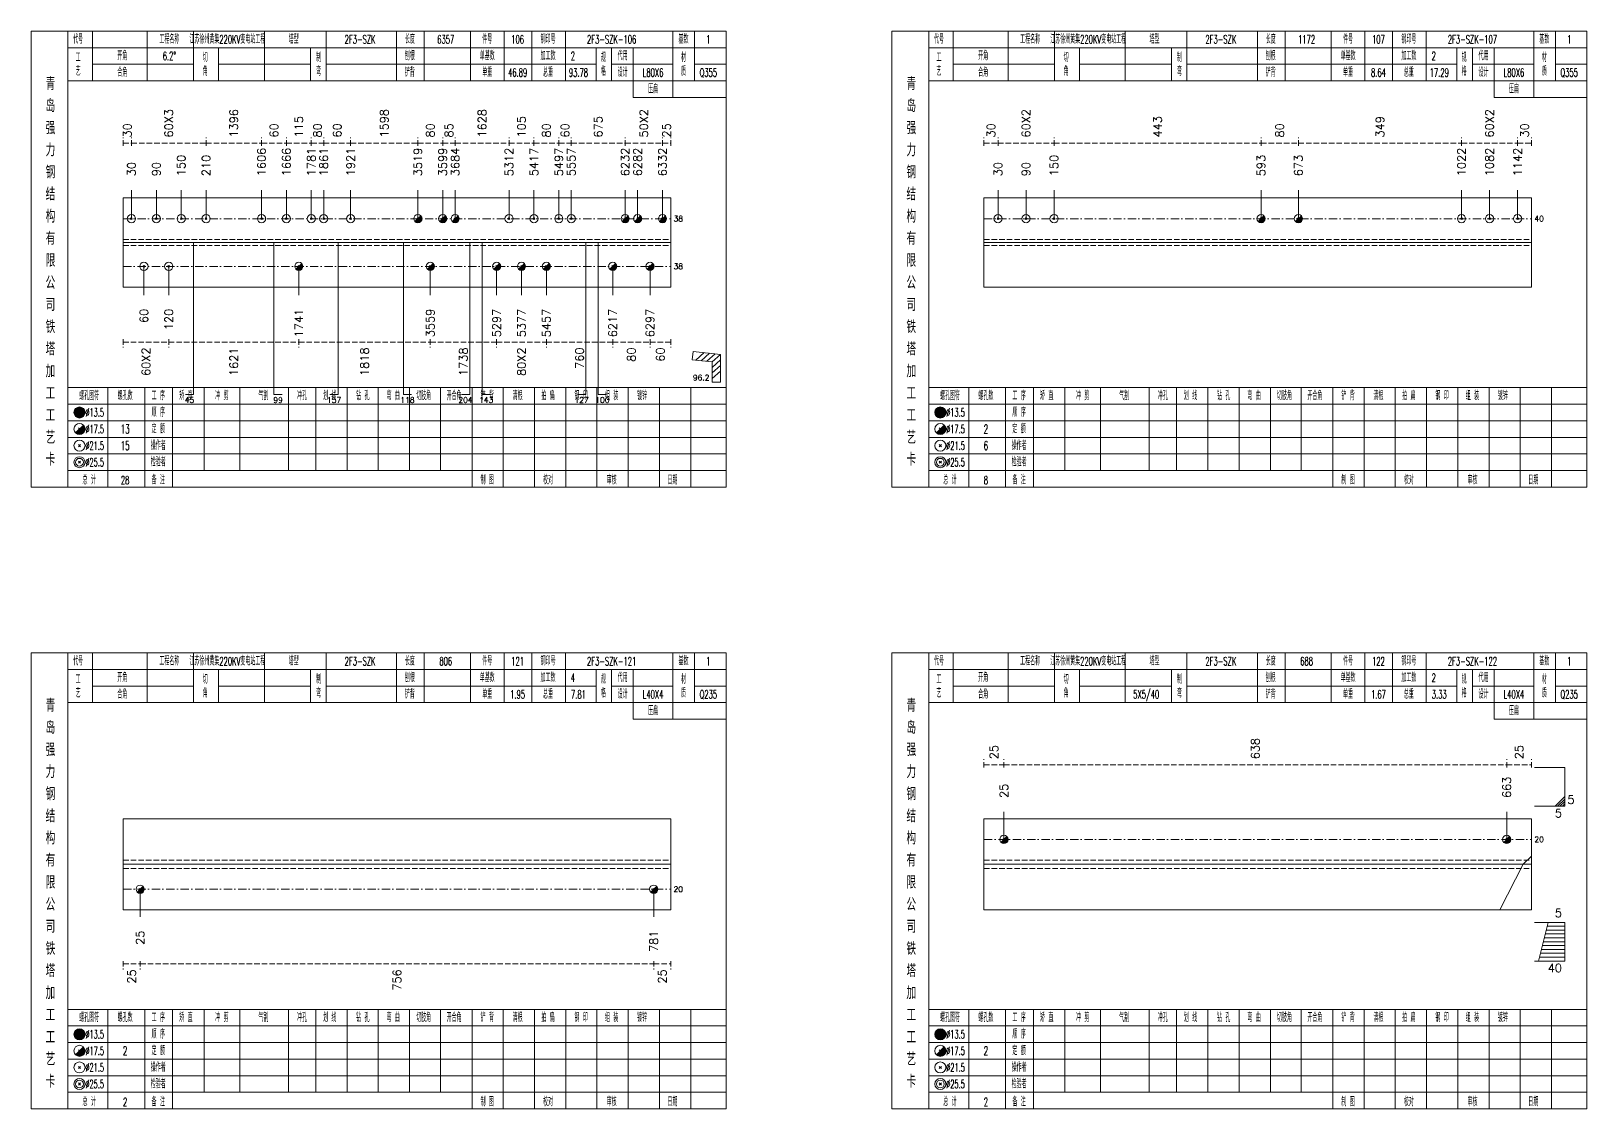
# Model space of a CAD drawing. Extents: x 0 to 4623, y -1159 to 4890.
# Drawn here: x 1557 to 2120, y 4500 to 4890 of the extents above; entities that cross this region are included whole.
import ezdxf
from ezdxf.enums import TextEntityAlignment as Align

# ---------------------------------------------------------------- set-up
doc = ezdxf.new("R2010")
doc.units = 0
doc.header["$MEASUREMENT"] = 0
doc.linetypes.add('一点画线', pattern=[5.2, 3, -1, 0.2, -1])
doc.linetypes.add('虚线', pattern=[2.75, 2, -0.75])
doc.layers.get('0').update_dxf_attribs({"linetype": 'CONTINUOUS', "lineweight": 25})
for name, color, linetype, lineweight in [('1', 7, 'CONTINUOUS', 25), ('2', 7, 'CONTINUOUS', 25), ('4', 7, 'CONTINUOUS', 25), ('5', 7, 'CONTINUOUS', 25)]:
    doc.layers.add(name, color=color, linetype=linetype, lineweight=lineweight)
doc.styles.get("Standard").update_dxf_attribs({"font": 'simplex.shx', "width": 0.7, "height": 3, "bigfont": 'gbhzfs.shx'})

# ---------------------------------------------------------------- blocks, each defined once
blk = doc.blocks.new('孔17.5')
at = {"layer": '5', "color": 7, "linetype": 'Continuous', "lineweight": 13}
for p, q in [((-0.707, -0.707), (0.707, 0.707)), ((-0.2, 0.2), (0.2, -0.2))]:
    blk.add_line(p, q, dxfattribs=at)
blk.add_circle((0, 0), 1, dxfattribs=at)
for radius in [0.9, 0.8, 0.7, 0.6, 0.5, 0.4, 0.3, 0.2, 0.1]:
    blk.add_arc((0, 0), radius, 225, 45, dxfattribs=at)
blk = doc.blocks.new('孔21.5')
at = {"layer": '5', "color": 7, "linetype": 'Continuous', "lineweight": 13}
for p, q in [((-0.2, -0.2), (0.2, 0.2)), ((-0.2, 0.2), (0.2, -0.2))]:
    blk.add_line(p, q, dxfattribs=at)
blk.add_circle((0, 0), 1, dxfattribs=at)

msp = doc.modelspace()

# ---------------------------------------------------------------- linework, layer by layer
at = {"color": 8, "linetype": '虚线', "lineweight": 9}
for p, q in [((1590.3, 4848.5), (1590.3, 4851.5)), ((1593.3, 4848.5), (1593.3, 4851.5)), ((1593.3, 4848.5), (1593.3, 4851.5)), ((1620.3, 4848.5), (1620.3, 4851.5)), ((1620.3, 4848.5), (1620.3, 4851.5)), ((1640.347, 4848.5), (1640.347, 4851.5)), ((1640.347, 4848.5), (1640.347, 4851.5)), ((1649.347, 4848.5), (1649.347, 4851.5)), ((1649.347, 4848.5), (1649.347, 4851.5)), ((1658.347, 4848.5), (1658.347, 4851.5)), ((1658.347, 4848.5), (1658.347, 4851.5)), ((1662.847, 4848.5), (1662.847, 4851.5)), ((1662.847, 4848.5), (1662.847, 4851.5)), ((1672.597, 4848.5), (1672.597, 4851.5)), ((1672.597, 4848.5), (1672.597, 4851.5)), ((1696.9, 4848.5), (1696.9, 4851.5)), ((1696.9, 4848.5), (1696.9, 4851.5)), ((1705.9, 4848.5), (1705.9, 4851.5)), ((1705.9, 4848.5), (1705.9, 4851.5)), ((1710.4, 4848.5), (1710.4, 4851.5)), ((1710.4, 4848.5), (1710.4, 4851.5)), ((1729.9, 4848.5), (1729.9, 4851.5)), ((1729.9, 4848.5), (1729.9, 4851.5)), ((1738.9, 4848.5), (1738.9, 4851.5)), ((1738.9, 4848.5), (1738.9, 4851.5)), ((1747.9, 4848.5), (1747.9, 4851.5)), ((1747.9, 4848.5), (1747.9, 4851.5)), ((1752.4, 4848.5), (1752.4, 4851.5)), ((1752.4, 4848.5), (1752.4, 4851.5)), ((1771.9, 4848.5), (1771.9, 4851.5)), ((1771.9, 4848.5), (1771.9, 4851.5)), ((1785.4, 4848.5), (1785.4, 4851.5)), ((1785.4, 4848.5), (1785.4, 4851.5)), ((1788.4, 4848.5), (1788.4, 4851.5)), ((1901.7, 4848.5), (1901.7, 4851.5)), ((1906.771, 4848.5), (1906.771, 4851.5)), ((1906.771, 4848.5), (1906.771, 4851.5)), ((1927.054, 4848.5), (1927.054, 4851.5)), ((1927.054, 4848.5), (1927.054, 4851.5)), ((2001.933, 4848.5), (2001.933, 4851.5)), ((2001.933, 4848.5), (2001.933, 4851.5)), ((2015.455, 4848.5), (2015.455, 4851.5)), ((2015.455, 4848.5), (2015.455, 4851.5)), ((2074.446, 4848.5), (2074.446, 4851.5)), ((2074.446, 4848.5), (2074.446, 4851.5)), ((2094.729, 4848.5), (2094.729, 4851.5)), ((2094.729, 4848.5), (2094.729, 4851.5)), ((2099.8, 4848.5), (2099.8, 4851.5)), ((1590.3, 4849.5), (1593.3, 4849.5)), ((1593.3, 4849.5), (1620.3, 4849.5)), ((1620.3, 4849.5), (1640.347, 4849.5)), ((1640.347, 4849.5), (1649.347, 4849.5)), ((1649.347, 4849.5), (1658.347, 4849.5)), ((1658.347, 4849.5), (1662.847, 4849.5)), ((1662.847, 4849.5), (1672.597, 4849.5)), ((1672.597, 4849.5), (1696.9, 4849.5)), ((1696.9, 4849.5), (1705.9, 4849.5)), ((1705.9, 4849.5), (1710.4, 4849.5)), ((1710.4, 4849.5), (1729.9, 4849.5)), ((1729.9, 4849.5), (1738.9, 4849.5)), ((1738.9, 4849.5), (1747.9, 4849.5)), ((1747.9, 4849.5), (1752.4, 4849.5)), ((1752.4, 4849.5), (1771.9, 4849.5)), ((1771.9, 4849.5), (1785.4, 4849.5)), ((1785.4, 4849.5), (1788.4, 4849.5)), ((1901.7, 4849.5), (1906.771, 4849.5)), ((1906.771, 4849.5), (1927.054, 4849.5)), ((1927.054, 4849.5), (2001.933, 4849.5)), ((2001.933, 4849.5), (2015.455, 4849.5)), ((2015.455, 4849.5), (2074.446, 4849.5)), ((2074.446, 4849.5), (2094.729, 4849.5)), ((2094.729, 4849.5), (2099.8, 4849.5)), ((1590.3, 4778.5), (1590.3, 4775.5)), ((1606.8, 4778.5), (1606.8, 4775.5)), ((1606.8, 4778.5), (1606.8, 4775.5)), ((1653.847, 4778.5), (1653.847, 4775.5)), ((1653.847, 4778.5), (1653.847, 4775.5)), ((1701.4, 4778.5), (1701.4, 4775.5)), ((1701.4, 4778.5), (1701.4, 4775.5)), ((1725.4, 4778.5), (1725.4, 4775.5)), ((1725.4, 4778.5), (1725.4, 4775.5)), ((1743.4, 4778.5), (1743.4, 4775.5)), ((1743.4, 4778.5), (1743.4, 4775.5)), ((1767.4, 4778.5), (1767.4, 4775.5)), ((1767.4, 4778.5), (1767.4, 4775.5)), ((1780.9, 4778.5), (1780.9, 4775.5)), ((1780.9, 4778.5), (1780.9, 4775.5)), ((1788.4, 4778.5), (1788.4, 4775.5)), ((1590.3, 4777.5), (1606.8, 4777.5)), ((1606.8, 4777.5), (1653.847, 4777.5)), ((1653.847, 4777.5), (1701.4, 4777.5)), ((1701.4, 4777.5), (1725.4, 4777.5)), ((1725.4, 4777.5), (1743.4, 4777.5)), ((1743.4, 4777.5), (1767.4, 4777.5)), ((1767.4, 4777.5), (1780.9, 4777.5)), ((1780.9, 4777.5), (1788.4, 4777.5)), ((1901.7, 4623.5), (1901.7, 4626.5)), ((1908.898, 4623.5), (1908.898, 4626.5)), ((1908.898, 4623.5), (1908.898, 4626.5)), ((2090.8, 4623.5), (2090.8, 4626.5)), ((2090.8, 4623.5), (2090.8, 4626.5)), ((2099.8, 4623.5), (2099.8, 4626.5)), ((1901.7, 4624.5), (1908.898, 4624.5)), ((1908.898, 4624.5), (2090.8, 4624.5)), ((2090.8, 4624.5), (2099.8, 4624.5)), ((1590.3, 4553.5), (1590.3, 4550.5)), ((1596.445, 4553.5), (1596.445, 4550.5)), ((1596.445, 4553.5), (1596.445, 4550.5)), ((1782.255, 4553.5), (1782.255, 4550.5)), ((1782.255, 4553.5), (1782.255, 4550.5)), ((1788.4, 4553.5), (1788.4, 4550.5)), ((1590.3, 4552.5), (1596.445, 4552.5)), ((1596.445, 4552.5), (1782.255, 4552.5)), ((1782.255, 4552.5), (1788.4, 4552.5))]:
    msp.add_line(p, q, dxfattribs=at)
at = {"color": 7, "linetype": 'Continuous', "lineweight": 18}
for p, q in [((1590.3, 4829.625), (1590.3, 4797.375)), ((1590.3, 4829.625), (1788.4, 4829.625)), ((1788.4, 4829.625), (1788.4, 4797.375)), ((1901.7, 4829.625), (1901.7, 4797.375)), ((1901.7, 4829.625), (2099.8, 4829.625)), ((2099.8, 4829.625), (2099.8, 4797.375)), ((1590.3, 4813.5), (1788.4, 4813.5)), ((1901.7, 4813.5), (2099.8, 4813.5)), ((1590.3, 4605), (1590.3, 4572)), ((1590.3, 4605), (1788.4, 4605)), ((1788.4, 4605), (1788.4, 4572)), ((1901.7, 4605), (1901.7, 4572)), ((1901.7, 4605), (2099.8, 4605)), ((2099.8, 4605), (2099.8, 4572)), ((1590.3, 4588.5), (1788.4, 4588.5)), ((1901.7, 4588.5), (2099.8, 4588.5))]:
    msp.add_line(p, q, dxfattribs=at)
at = {"color": 7, "linetype": 'Continuous', "lineweight": 13}
for p, q in [((1593.3, 4822.125), (1593.3, 4832.5)), ((1602.3, 4822.125), (1602.3, 4832.5)), ((1611.3, 4822.125), (1611.3, 4832.5)), ((1620.3, 4822.125), (1620.3, 4832.5)), ((1640.347, 4822.125), (1640.347, 4832.5)), ((1649.347, 4822.125), (1649.347, 4832.5)), ((1658.347, 4822.125), (1658.347, 4832.5)), ((1662.847, 4822.125), (1662.847, 4832.5)), ((1672.597, 4822.125), (1672.597, 4832.5)), ((1696.9, 4822.125), (1696.9, 4832.5)), ((1705.9, 4822.125), (1705.9, 4832.5)), ((1710.4, 4822.125), (1710.4, 4832.5)), ((1729.9, 4822.125), (1729.9, 4832.5)), ((1738.9, 4822.125), (1738.9, 4832.5)), ((1747.9, 4822.125), (1747.9, 4832.5)), ((1752.4, 4822.125), (1752.4, 4832.5)), ((1771.9, 4822.125), (1771.9, 4832.5)), ((1776.4, 4822.125), (1776.4, 4832.5)), ((1785.4, 4822.125), (1785.4, 4832.5)), ((1906.771, 4822.125), (1906.771, 4832.5)), ((1916.912, 4822.125), (1916.912, 4832.5)), ((1927.054, 4822.125), (1927.054, 4832.5)), ((2001.933, 4822.125), (2001.933, 4832.5)), ((2015.455, 4822.125), (2015.455, 4832.5)), ((2074.446, 4822.125), (2074.446, 4832.5)), ((2084.588, 4822.125), (2084.588, 4832.5)), ((2094.729, 4822.125), (2094.729, 4832.5)), ((1597.8, 4804.875), (1597.8, 4794.5)), ((1606.8, 4804.875), (1606.8, 4794.5)), ((1653.847, 4804.875), (1653.847, 4794.5)), ((1701.4, 4804.875), (1701.4, 4794.5)), ((1725.4, 4804.875), (1725.4, 4794.5)), ((1734.4, 4804.875), (1734.4, 4794.5)), ((1743.4, 4804.875), (1743.4, 4794.5)), ((1767.4, 4804.875), (1767.4, 4794.5)), ((1780.9, 4804.875), (1780.9, 4794.5)), ((2111.8, 4623.5), (2100.8, 4623.5)), ((2111.8, 4609.5), (2111.8, 4623.5)), ((2111.8, 4609.5), (2100.8, 4609.5)), ((2108.3, 4609.5), (2111.8, 4613)), ((2109.175, 4609.5), (2111.8, 4612.125)), ((2110.05, 4609.5), (2111.8, 4611.25)), ((2110.925, 4609.5), (2111.8, 4610.375)), ((1908.898, 4597.5), (1908.898, 4607.5)), ((2090.8, 4597.5), (2090.8, 4607.5)), ((2096.8, 4588.5), (2088.283, 4572)), ((2099.8, 4591.5), (2096.8, 4588.5)), ((1596.445, 4579.5), (1596.445, 4569.5)), ((1782.255, 4579.5), (1782.255, 4569.5)), ((2111.8, 4567.5), (2100.8, 4567.5)), ((2105.8, 4567.5), (2102.3, 4553.5)), ((2111.8, 4564.7), (2105.1, 4564.7)), ((2111.8, 4566.1), (2105.45, 4566.1)), ((2111.8, 4567.5), (2111.8, 4553.5)), ((2111.8, 4559.1), (2103.7, 4559.1)), ((2111.8, 4560.5), (2104.05, 4560.5)), ((2111.8, 4561.9), (2104.4, 4561.9)), ((2111.8, 4563.3), (2104.75, 4563.3)), ((2111.8, 4553.5), (2100.8, 4553.5)), ((2111.8, 4554.9), (2102.65, 4554.9)), ((2111.8, 4556.3), (2103, 4556.3)), ((2111.8, 4557.7), (2103.35, 4557.7))]:
    msp.add_line(p, q, dxfattribs=at)
at = {"color": 3, "linetype": '一点画线', "lineweight": 13}
for p, q in [((1590.3, 4822.125), (1788.4, 4822.125)), ((1901.7, 4822.125), (2099.8, 4822.125)), ((1590.3, 4804.875), (1788.4, 4804.875)), ((1901.7, 4597.5), (2099.8, 4597.5)), ((1590.3, 4579.5), (1788.4, 4579.5))]:
    msp.add_line(p, q, dxfattribs=at)
at = {"color": 1, "linetype": '虚线', "lineweight": 18}
for p, q in [((1590.3, 4814.625), (1788.4, 4814.625)), ((1590.3, 4812.375), (1788.4, 4812.375)), ((1901.7, 4814.625), (2099.8, 4814.625)), ((1901.7, 4812.375), (2099.8, 4812.375)), ((1590.3, 4590), (1788.4, 4590)), ((1590.3, 4587), (1788.4, 4587)), ((1901.7, 4590), (2099.8, 4590)), ((1901.7, 4587), (2099.8, 4587))]:
    msp.add_line(p, q, dxfattribs=at)
at = {"layer": '1', "color": 7, "linetype": 'Continuous', "lineweight": 18}
for p, q in [((1590.3, 4797.375), (1788.4, 4797.375)), ((1901.7, 4797.375), (2099.8, 4797.375)), ((1590.3, 4572), (1788.4, 4572)), ((1901.7, 4572), (2099.8, 4572))]:
    msp.add_line(p, q, dxfattribs=at)
at = {"layer": '2', "color": 7, "linetype": 'Continuous', "lineweight": 13}
for p, q in [((1615.8, 4813.5), (1615.8, 4758.5)), ((1644.847, 4813.5), (1644.847, 4758.5)), ((1668.097, 4813.5), (1668.097, 4758.5)), ((1691.65, 4813.5), (1691.65, 4758.5)), ((1715.65, 4813.5), (1715.65, 4758.5)), ((1720.15, 4813.5), (1720.15, 4758.5)), ((1757.65, 4813.5), (1757.65, 4758.5)), ((1762.15, 4813.5), (1762.15, 4758.5)), ((1796.458, 4774.08), (1796.134, 4771.098)), ((1806.4, 4773), (1796.458, 4774.08)), ((1797.435, 4770.956), (1800.435, 4773.648)), ((1799.423, 4770.74), (1802.423, 4773.432)), ((1801.412, 4770.524), (1804.412, 4773.216)), ((1803.4, 4770.308), (1806.4, 4773)), ((1806.4, 4763), (1806.4, 4773)), ((1796.134, 4771.098), (1803.4, 4770.308)), ((1803.4, 4768.308), (1806.4, 4771)), ((1803.4, 4770.308), (1803.4, 4763)), ((1803.4, 4766.308), (1806.4, 4769)), ((1803.4, 4764.308), (1806.4, 4767)), ((1803.4, 4763), (1806.4, 4763)), ((1615.8, 4758.5), (1612.8, 4758.5)), ((1644.847, 4758.5), (1647.847, 4758.5)), ((1668.097, 4758.5), (1665.097, 4758.5)), ((1691.65, 4758.5), (1694.65, 4758.5)), ((1715.65, 4758.5), (1712.65, 4758.5)), ((1720.15, 4758.5), (1723.15, 4758.5)), ((1757.65, 4758.5), (1754.65, 4758.5)), ((1762.15, 4758.5), (1765.15, 4758.5))]:
    msp.add_line(p, q, dxfattribs=at)
at = {"layer": '4', "color": 1, "linetype": 'Continuous', "lineweight": 18}
for p, q in [((1570.3, 4725), (1570.3, 4890)), ((1579.2, 4872), (1579.2, 4890)), ((1599, 4872), (1599, 4890)), ((1615.8, 4872), (1615.8, 4890)), ((1641.4, 4872), (1641.4, 4890)), ((1663.7, 4872), (1663.7, 4890)), ((1689.2, 4872), (1689.2, 4890)), ((1699.2, 4872), (1699.2, 4890)), ((1715.9, 4872), (1715.9, 4890)), ((1728.1, 4872), (1728.1, 4890)), ((1738.1, 4872), (1738.1, 4890)), ((1750.3, 4872), (1750.3, 4890)), ((1789.2, 4866), (1789.2, 4890)), ((1797, 4872), (1797, 4890)), ((1881.7, 4725), (1881.7, 4890)), ((1890.6, 4872), (1890.6, 4890)), ((1910.4, 4872), (1910.4, 4890)), ((1927.2, 4872), (1927.2, 4890)), ((1952.8, 4872), (1952.8, 4890)), ((1975.1, 4872), (1975.1, 4890)), ((2000.6, 4872), (2000.6, 4890)), ((2010.6, 4872), (2010.6, 4890)), ((2027.3, 4872), (2027.3, 4890)), ((2039.5, 4872), (2039.5, 4890)), ((2049.5, 4872), (2049.5, 4890)), ((2061.7, 4872), (2061.7, 4890)), ((2100.6, 4866), (2100.6, 4890)), ((2108.4, 4872), (2108.4, 4890)), ((1570.3, 4884), (1808.4, 4884)), ((1624.8, 4872), (1624.8, 4884)), ((1658.1, 4872), (1658.1, 4884)), ((1761.4, 4872), (1761.4, 4884)), ((1767, 4872), (1767, 4884)), ((1774.8, 4866), (1774.8, 4884)), ((1881.7, 4884), (2119.8, 4884)), ((1936.2, 4872), (1936.2, 4884)), ((1969.5, 4872), (1969.5, 4884)), ((2072.8, 4872), (2072.8, 4884)), ((2078.4, 4872), (2078.4, 4884)), ((2086.2, 4866), (2086.2, 4884)), ((1579.2, 4878), (1615.8, 4878)), ((1624.8, 4878), (1658.1, 4878)), ((1663.7, 4878), (1761.4, 4878)), ((1767, 4878), (1789.2, 4878)), ((1797, 4878), (1808.4, 4878)), ((1890.6, 4878), (1927.2, 4878)), ((1936.2, 4878), (1969.5, 4878)), ((1975.1, 4878), (2072.8, 4878)), ((2078.4, 4878), (2100.6, 4878)), ((2108.4, 4878), (2119.8, 4878)), ((1570.3, 4872), (1808.4, 4872)), ((1881.7, 4872), (2119.8, 4872)), ((1774.8, 4866), (1808.4, 4866)), ((2086.2, 4866), (2119.8, 4866)), ((1570.3, 4761), (1808.4, 4761)), ((1584.8, 4725), (1584.8, 4761)), ((1598.1, 4725), (1598.1, 4761)), ((1608.2, 4725), (1608.2, 4761)), ((1619.6, 4731), (1619.6, 4761)), ((1632.5, 4731), (1632.5, 4761)), ((1650.1, 4731), (1650.1, 4761)), ((1660, 4731), (1660, 4761)), ((1671.3, 4731), (1671.3, 4761)), ((1682.6, 4731), (1682.6, 4761)), ((1693.9, 4731), (1693.9, 4761)), ((1705.1, 4731), (1705.1, 4761)), ((1716.5, 4731), (1716.5, 4761)), ((1727.8, 4731), (1727.8, 4761)), ((1739.1, 4731), (1739.1, 4761)), ((1750.4, 4731), (1750.4, 4761)), ((1761.7, 4731), (1761.7, 4761)), ((1773, 4731), (1773, 4761)), ((1784.3, 4731), (1784.3, 4761)), ((1795.6, 4731), (1795.6, 4761)), ((1881.7, 4761), (2119.8, 4761)), ((1896.2, 4725), (1896.2, 4761)), ((1909.5, 4725), (1909.5, 4761)), ((1919.6, 4725), (1919.6, 4761)), ((1931, 4731), (1931, 4761)), ((1943.9, 4731), (1943.9, 4761)), ((1961.5, 4731), (1961.5, 4761)), ((1971.4, 4731), (1971.4, 4761)), ((1982.7, 4731), (1982.7, 4761)), ((1994, 4731), (1994, 4761)), ((2005.3, 4731), (2005.3, 4761)), ((2016.5, 4731), (2016.5, 4761)), ((2027.9, 4731), (2027.9, 4761)), ((2039.2, 4731), (2039.2, 4761)), ((2050.5, 4731), (2050.5, 4761)), ((2061.8, 4731), (2061.8, 4761)), ((2073.1, 4731), (2073.1, 4761)), ((2084.4, 4731), (2084.4, 4761)), ((2095.7, 4731), (2095.7, 4761)), ((2107, 4731), (2107, 4761)), ((1570.3, 4755), (1808.4, 4755)), ((1881.7, 4755), (2119.8, 4755)), ((1570.3, 4749), (1808.4, 4749)), ((1881.7, 4749), (2119.8, 4749)), ((1570.3, 4743), (1808.4, 4743)), ((1881.7, 4743), (2119.8, 4743)), ((1570.3, 4737), (1808.4, 4737)), ((1881.7, 4737), (2119.8, 4737)), ((1570.3, 4731), (1808.4, 4731)), ((1716.5, 4725), (1716.5, 4731)), ((1727.8, 4725), (1727.8, 4731)), ((1739.1, 4725), (1739.1, 4731)), ((1750.4, 4725), (1750.4, 4731)), ((1761.7, 4725), (1761.7, 4731)), ((1773, 4725), (1773, 4731)), ((1784.3, 4725), (1784.3, 4731)), ((1795.6, 4725), (1795.6, 4731)), ((1881.7, 4731), (2119.8, 4731)), ((2027.9, 4725), (2027.9, 4731)), ((2039.2, 4725), (2039.2, 4731)), ((2050.5, 4725), (2050.5, 4731)), ((2061.8, 4725), (2061.8, 4731)), ((2073.1, 4725), (2073.1, 4731)), ((2084.4, 4725), (2084.4, 4731)), ((2095.7, 4725), (2095.7, 4731)), ((2107, 4725), (2107, 4731)), ((1570.3, 4500), (1570.3, 4665)), ((1579.2, 4647), (1579.2, 4665)), ((1599, 4647), (1599, 4665)), ((1615.8, 4647), (1615.8, 4665)), ((1641.4, 4647), (1641.4, 4665)), ((1663.7, 4647), (1663.7, 4665)), ((1689.2, 4647), (1689.2, 4665)), ((1699.2, 4647), (1699.2, 4665)), ((1715.9, 4647), (1715.9, 4665)), ((1728.1, 4647), (1728.1, 4665)), ((1738.1, 4647), (1738.1, 4665)), ((1750.3, 4647), (1750.3, 4665)), ((1789.2, 4641), (1789.2, 4665)), ((1797, 4647), (1797, 4665)), ((1881.7, 4500), (1881.7, 4665)), ((1890.6, 4647), (1890.6, 4665)), ((1910.4, 4647), (1910.4, 4665)), ((1927.2, 4647), (1927.2, 4665)), ((1952.8, 4647), (1952.8, 4665)), ((1975.1, 4647), (1975.1, 4665)), ((2000.6, 4647), (2000.6, 4665)), ((2010.6, 4647), (2010.6, 4665)), ((2027.3, 4647), (2027.3, 4665)), ((2039.5, 4647), (2039.5, 4665)), ((2049.5, 4647), (2049.5, 4665)), ((2061.7, 4647), (2061.7, 4665)), ((2100.6, 4641), (2100.6, 4665)), ((2108.4, 4647), (2108.4, 4665)), ((1570.3, 4659), (1808.4, 4659)), ((1624.8, 4647), (1624.8, 4659)), ((1658.1, 4647), (1658.1, 4659)), ((1761.4, 4647), (1761.4, 4659)), ((1767, 4647), (1767, 4659)), ((1774.8, 4641), (1774.8, 4659)), ((1881.7, 4659), (2119.8, 4659)), ((1936.2, 4647), (1936.2, 4659)), ((1969.5, 4647), (1969.5, 4659)), ((2072.8, 4647), (2072.8, 4659)), ((2078.4, 4647), (2078.4, 4659)), ((2086.2, 4641), (2086.2, 4659)), ((1579.2, 4653), (1615.8, 4653)), ((1624.8, 4653), (1658.1, 4653)), ((1663.7, 4653), (1761.4, 4653)), ((1767, 4653), (1789.2, 4653)), ((1797, 4653), (1808.4, 4653)), ((1890.6, 4653), (1927.2, 4653)), ((1936.2, 4653), (1969.5, 4653)), ((1975.1, 4653), (2072.8, 4653)), ((2078.4, 4653), (2100.6, 4653)), ((2108.4, 4653), (2119.8, 4653)), ((1570.3, 4647), (1808.4, 4647)), ((1881.7, 4647), (2119.8, 4647)), ((1774.8, 4641), (1808.4, 4641)), ((2086.2, 4641), (2119.8, 4641)), ((1570.3, 4536), (1808.4, 4536)), ((1584.8, 4500), (1584.8, 4536)), ((1598.1, 4500), (1598.1, 4536)), ((1608.2, 4500), (1608.2, 4536)), ((1619.6, 4506), (1619.6, 4536)), ((1632.5, 4506), (1632.5, 4536)), ((1650.1, 4506), (1650.1, 4536)), ((1660, 4506), (1660, 4536)), ((1671.3, 4506), (1671.3, 4536)), ((1682.6, 4506), (1682.6, 4536)), ((1693.9, 4506), (1693.9, 4536)), ((1705.1, 4506), (1705.1, 4536)), ((1716.5, 4506), (1716.5, 4536)), ((1727.8, 4506), (1727.8, 4536)), ((1739.1, 4506), (1739.1, 4536)), ((1750.4, 4506), (1750.4, 4536)), ((1761.7, 4506), (1761.7, 4536)), ((1773, 4506), (1773, 4536)), ((1784.3, 4506), (1784.3, 4536)), ((1795.6, 4506), (1795.6, 4536)), ((1881.7, 4536), (2119.8, 4536)), ((1896.2, 4500), (1896.2, 4536)), ((1909.5, 4500), (1909.5, 4536)), ((1919.6, 4500), (1919.6, 4536)), ((1931, 4506), (1931, 4536)), ((1943.9, 4506), (1943.9, 4536)), ((1961.5, 4506), (1961.5, 4536)), ((1971.4, 4506), (1971.4, 4536)), ((1982.7, 4506), (1982.7, 4536)), ((1994, 4506), (1994, 4536)), ((2005.3, 4506), (2005.3, 4536)), ((2016.5, 4506), (2016.5, 4536)), ((2027.9, 4506), (2027.9, 4536)), ((2039.2, 4506), (2039.2, 4536)), ((2050.5, 4506), (2050.5, 4536)), ((2061.8, 4506), (2061.8, 4536)), ((2073.1, 4506), (2073.1, 4536)), ((2084.4, 4506), (2084.4, 4536)), ((2095.7, 4506), (2095.7, 4536)), ((2107, 4506), (2107, 4536)), ((1570.3, 4530), (1808.4, 4530)), ((1881.7, 4530), (2119.8, 4530)), ((1570.3, 4524), (1808.4, 4524)), ((1881.7, 4524), (2119.8, 4524)), ((1570.3, 4518), (1808.4, 4518)), ((1881.7, 4518), (2119.8, 4518)), ((1570.3, 4512), (1808.4, 4512)), ((1881.7, 4512), (2119.8, 4512)), ((1570.3, 4506), (1808.4, 4506)), ((1716.5, 4500), (1716.5, 4506)), ((1727.8, 4500), (1727.8, 4506)), ((1739.1, 4500), (1739.1, 4506)), ((1750.4, 4500), (1750.4, 4506)), ((1761.7, 4500), (1761.7, 4506)), ((1773, 4500), (1773, 4506)), ((1784.3, 4500), (1784.3, 4506)), ((1795.6, 4500), (1795.6, 4506)), ((1881.7, 4506), (2119.8, 4506)), ((2027.9, 4500), (2027.9, 4506)), ((2039.2, 4500), (2039.2, 4506)), ((2050.5, 4500), (2050.5, 4506)), ((2061.8, 4500), (2061.8, 4506)), ((2073.1, 4500), (2073.1, 4506)), ((2084.4, 4500), (2084.4, 4506)), ((2095.7, 4500), (2095.7, 4506)), ((2107, 4500), (2107, 4506))]:
    msp.add_line(p, q, dxfattribs=at)
at = {"layer": '4', "color": 7, "linetype": 'Continuous', "lineweight": 13}
for p, q in [((1574.3, 4751.8), (1574.7, 4752.2)), ((1574.7, 4751.8), (1574.3, 4752.2)), ((1885.7, 4751.8), (1886.1, 4752.2)), ((1886.1, 4751.8), (1885.7, 4752.2)), ((1573.086, 4744.586), (1575.914, 4747.414)), ((1574.1, 4746.4), (1574.9, 4745.6)), ((1884.486, 4744.586), (1887.314, 4747.414)), ((1885.5, 4746.4), (1886.3, 4745.6)), ((1574.1, 4739.6), (1574.9, 4740.4)), ((1574.1, 4740.4), (1574.9, 4739.6)), ((1885.5, 4739.6), (1886.3, 4740.4)), ((1885.5, 4740.4), (1886.3, 4739.6)), ((1574.1, 4733.6), (1574.9, 4734.4)), ((1574.1, 4734.4), (1574.9, 4733.6)), ((1885.5, 4733.6), (1886.3, 4734.4)), ((1885.5, 4734.4), (1886.3, 4733.6)), ((1574.3, 4526.8), (1574.7, 4527.2)), ((1574.7, 4526.8), (1574.3, 4527.2)), ((1885.7, 4526.8), (1886.1, 4527.2)), ((1886.1, 4526.8), (1885.7, 4527.2)), ((1573.086, 4519.586), (1575.914, 4522.414)), ((1574.1, 4521.4), (1574.9, 4520.6)), ((1884.486, 4519.586), (1887.314, 4522.414)), ((1885.5, 4521.4), (1886.3, 4520.6)), ((1574.1, 4514.6), (1574.9, 4515.4)), ((1574.1, 4515.4), (1574.9, 4514.6)), ((1885.5, 4514.6), (1886.3, 4515.4)), ((1885.5, 4515.4), (1886.3, 4514.6)), ((1574.1, 4508.6), (1574.9, 4509.4)), ((1574.1, 4509.4), (1574.9, 4508.6)), ((1885.5, 4508.6), (1886.3, 4509.4)), ((1885.5, 4509.4), (1886.3, 4508.6))]:
    msp.add_line(p, q, dxfattribs=at)
at = {"layer": '4', "color": 1, "linetype": 'Continuous', "lineweight": 18}
for points in [[(1557, 4890), (1557, 4725), (1808.4, 4725), (1808.4, 4890)], [(1868.4, 4890), (1868.4, 4725), (2119.8, 4725), (2119.8, 4890)], [(1557, 4665), (1557, 4500), (1808.4, 4500), (1808.4, 4665)], [(1868.4, 4665), (1868.4, 4500), (2119.8, 4500), (2119.8, 4665)]]:
    msp.add_lwpolyline(points, close=True, dxfattribs=at)
at = {"layer": '4', "color": 7, "linetype": 'Continuous', "lineweight": 13}
for centre, radius in [((1574.5, 4752), 2), ((1574.5, 4752), 1.8), ((1574.5, 4752), 1.6), ((1574.5, 4752), 1.4), ((1574.5, 4752), 1.2), ((1574.5, 4752), 1), ((1574.5, 4752), 0.8), ((1574.5, 4752), 0.6), ((1574.5, 4752), 0.4), ((1574.5, 4752), 0.2), ((1885.9, 4752), 2), ((1885.9, 4752), 1.8), ((1885.9, 4752), 1.6), ((1885.9, 4752), 1.4), ((1885.9, 4752), 1.2), ((1885.9, 4752), 1), ((1885.9, 4752), 0.8), ((1885.9, 4752), 0.6), ((1885.9, 4752), 0.4), ((1885.9, 4752), 0.2), ((1574.5, 4746), 2), ((1885.9, 4746), 2), ((1574.5, 4740), 2), ((1885.9, 4740), 2), ((1574.5, 4734), 2), ((1574.5, 4734), 1.4), ((1885.9, 4734), 2), ((1885.9, 4734), 1.4), ((1574.5, 4527), 2), ((1574.5, 4527), 1.8), ((1574.5, 4527), 1.6), ((1574.5, 4527), 1.4), ((1574.5, 4527), 1.2), ((1574.5, 4527), 1), ((1574.5, 4527), 0.8), ((1574.5, 4527), 0.6), ((1574.5, 4527), 0.4), ((1574.5, 4527), 0.2), ((1885.9, 4527), 2), ((1885.9, 4527), 1.8), ((1885.9, 4527), 1.6), ((1885.9, 4527), 1.4), ((1885.9, 4527), 1.2), ((1885.9, 4527), 1), ((1885.9, 4527), 0.8), ((1885.9, 4527), 0.6), ((1885.9, 4527), 0.4), ((1885.9, 4527), 0.2), ((1574.5, 4521), 2), ((1885.9, 4521), 2), ((1574.5, 4515), 2), ((1885.9, 4515), 2), ((1574.5, 4509), 2), ((1574.5, 4509), 1.4), ((1885.9, 4509), 2), ((1885.9, 4509), 1.4)]:
    msp.add_circle(centre, radius, dxfattribs=at)
for centre, radius in [((1574.5, 4746), 1.8), ((1574.5, 4746), 1.6), ((1574.5, 4746), 1.4), ((1574.5, 4746), 1.2), ((1574.5, 4746), 1), ((1574.5, 4746), 0.8), ((1574.5, 4746), 0.6), ((1574.5, 4746), 0.4), ((1574.5, 4746), 0.2), ((1885.9, 4746), 1.8), ((1885.9, 4746), 1.6), ((1885.9, 4746), 1.4), ((1885.9, 4746), 1.2), ((1885.9, 4746), 1), ((1885.9, 4746), 0.8), ((1885.9, 4746), 0.6), ((1885.9, 4746), 0.4), ((1885.9, 4746), 0.2), ((1574.5, 4521), 1.8), ((1574.5, 4521), 1.6), ((1574.5, 4521), 1.4), ((1574.5, 4521), 1.2), ((1574.5, 4521), 1), ((1574.5, 4521), 0.8), ((1574.5, 4521), 0.6), ((1574.5, 4521), 0.4), ((1574.5, 4521), 0.2), ((1885.9, 4521), 1.8), ((1885.9, 4521), 1.6), ((1885.9, 4521), 1.4), ((1885.9, 4521), 1.2), ((1885.9, 4521), 1), ((1885.9, 4521), 0.8), ((1885.9, 4521), 0.6), ((1885.9, 4521), 0.4), ((1885.9, 4521), 0.2)]:
    msp.add_arc(centre, radius, 225, 45, dxfattribs=at)

# ---------------------------------------------------------------- block references
at = {"color": 7, "linetype": 'Continuous', "lineweight": 13, "xscale": 1.5, "yscale": 1.5, "zscale": 1.5}
for name, p in [('孔21.5', (1593.3, 4822.125)), ('孔21.5', (1602.3, 4822.125)), ('孔21.5', (1611.3, 4822.125)), ('孔21.5', (1620.3, 4822.125)), ('孔21.5', (1640.347, 4822.125)), ('孔21.5', (1649.347, 4822.125)), ('孔21.5', (1658.347, 4822.125)), ('孔21.5', (1662.847, 4822.125)), ('孔21.5', (1672.597, 4822.125)), ('孔17.5', (1696.9, 4822.125)), ('孔17.5', (1705.9, 4822.125)), ('孔17.5', (1710.4, 4822.125)), ('孔21.5', (1729.9, 4822.125)), ('孔21.5', (1738.9, 4822.125)), ('孔21.5', (1747.9, 4822.125)), ('孔21.5', (1752.4, 4822.125)), ('孔17.5', (1771.9, 4822.125)), ('孔17.5', (1776.4, 4822.125)), ('孔17.5', (1785.4, 4822.125)), ('孔21.5', (1906.771, 4822.125)), ('孔21.5', (1916.912, 4822.125)), ('孔21.5', (1927.054, 4822.125)), ('孔17.5', (2001.933, 4822.125)), ('孔17.5', (2015.455, 4822.125)), ('孔21.5', (2074.446, 4822.125)), ('孔21.5', (2084.588, 4822.125)), ('孔21.5', (2094.729, 4822.125)), ('孔17.5', (1908.898, 4597.5)), ('孔17.5', (2090.8, 4597.5))]:
    msp.add_blockref(name, p, dxfattribs=at)
at = {"layer": '1', "color": 7, "linetype": 'Continuous', "lineweight": 13, "xscale": 1.5, "yscale": 1.5, "zscale": 1.5}
for name, p in [('孔21.5', (1597.8, 4804.875)), ('孔21.5', (1606.8, 4804.875)), ('孔17.5', (1653.847, 4804.875)), ('孔17.5', (1701.4, 4804.875)), ('孔17.5', (1725.4, 4804.875)), ('孔17.5', (1734.4, 4804.875)), ('孔17.5', (1743.4, 4804.875)), ('孔17.5', (1767.4, 4804.875)), ('孔17.5', (1780.9, 4804.875)), ('孔17.5', (1596.445, 4579.5)), ('孔17.5', (1782.255, 4579.5))]:
    msp.add_blockref(name, p, dxfattribs=at)

# ---------------------------------------------------------------- texts
at = {"color": 8, "linetype": 'Continuous', "lineweight": 9}
for s, p in [('60X3', (1606.8, 4851.5)), ('1396', (1630.323, 4851.5)), ('115', (1653.847, 4851.5)), ('1598', (1684.748, 4851.5)), ('1628', (1720.15, 4851.5)), ('105', (1734.4, 4851.5)), ('675', (1762.15, 4851.5)), ('50X2', (1778.65, 4851.5)), ('60X2', (1916.912, 4851.5)), ('443', (1964.494, 4851.5)), ('349', (2044.951, 4851.5)), ('60X2', (2084.588, 4851.5)), ('30', (1591.8, 4851.5)), ('60', (1644.847, 4851.5)), ('80', (1660.597, 4851.5)), ('60', (1667.722, 4851.5)), ('80', (1701.4, 4851.5)), ('85', (1708.15, 4851.5)), ('80', (1743.4, 4851.5)), ('60', (1750.15, 4851.5)), ('25', (1786.9, 4851.5)), ('30', (1904.235, 4851.5)), ('80', (2008.694, 4851.5)), ('30', (2097.265, 4851.5)), ('638', (1999.849, 4626.5)), ('25', (1905.299, 4626.5)), ('25', (2095.3, 4626.5))]:
    msp.add_text(s, height=3, rotation=90, dxfattribs=at).set_placement(p, align=Align.MIDDLE_LEFT)
at = {"color": 7, "linetype": 'Continuous', "lineweight": 13}
for s, p in [('1606', (1640.347, 4837.5)), ('1666', (1649.347, 4837.5)), ('1781', (1658.347, 4837.5)), ('1861', (1662.847, 4837.5)), ('1921', (1672.597, 4837.5)), ('3519', (1696.9, 4837.5)), ('3599', (1705.9, 4837.5)), ('3684', (1710.4, 4837.5)), ('5312', (1729.9, 4837.5)), ('5417', (1738.9, 4837.5)), ('5497', (1747.9, 4837.5)), ('5557', (1752.4, 4837.5)), ('6232', (1771.9, 4837.5)), ('6282', (1776.4, 4837.5)), ('6332', (1785.4, 4837.5)), ('1022', (2074.446, 4837.5)), ('1082', (2084.588, 4837.5)), ('1142', (2094.729, 4837.5)), ('30', (1593.3, 4837.5)), ('90', (1602.3, 4837.5)), ('150', (1611.3, 4837.5)), ('210', (1620.3, 4837.5)), ('30', (1906.771, 4837.5)), ('90', (1916.912, 4837.5)), ('150', (1927.054, 4837.5)), ('593', (2001.933, 4837.5)), ('673', (2015.455, 4837.5)), ('25', (1908.898, 4612.5)), ('663', (2090.8, 4612.5))]:
    msp.add_text(s, height=3, rotation=90, dxfattribs=at).set_placement(p, align=Align.MIDDLE_LEFT)
for s, p in [('38', (1789.4, 4822.125)), ('40', (2100.8, 4822.125)), ('38', (1789.4, 4804.875)), ('20', (2100.8, 4597.5)), ('20', (1789.4, 4579.5))]:
    msp.add_text(s, height=2, dxfattribs=at).set_placement(p, align=Align.MIDDLE_LEFT)
at = {"color": 8, "linetype": 'Continuous', "lineweight": 9}
for s, p in [('60X2', (1598.55, 4775.5)), ('1621', (1630.323, 4775.5)), ('1818', (1677.623, 4775.5)), ('1738', (1713.4, 4775.5)), ('80X2', (1734.4, 4775.5)), ('760', (1755.4, 4775.5)), ('80', (1774.15, 4775.5)), ('60', (1784.65, 4775.5)), ('25', (1593.372, 4550.5)), ('756', (1689.35, 4550.5)), ('25', (1785.328, 4550.5))]:
    msp.add_text(s, height=3, rotation=90, dxfattribs=at).set_placement(p, align=Align.MIDDLE_RIGHT)
at = {"color": 7, "linetype": 'Continuous', "lineweight": 13}
msp.add_text('5', height=3, dxfattribs=at).set_placement((2112.8, 4609.5), align=Align.BOTTOM_LEFT)
for s, p in [('5', (2110.8, 4608.5)), ('40', (2110.8, 4552.5))]:
    msp.add_text(s, height=3, dxfattribs=at).set_placement(p, align=Align.TOP_RIGHT)
msp.add_text('5', height=3, dxfattribs=at).set_placement((2110.8, 4568.5), align=Align.BOTTOM_RIGHT)
at = {"layer": '1', "color": 7, "linetype": 'Continuous', "lineweight": 13}
for s, p in [('60', (1597.8, 4789.5)), ('120', (1606.8, 4789.5)), ('1741', (1653.847, 4789.5)), ('3559', (1701.4, 4789.5)), ('5297', (1725.4, 4789.5)), ('5377', (1734.4, 4789.5)), ('5457', (1743.4, 4789.5)), ('6217', (1767.4, 4789.5)), ('6297', (1780.9, 4789.5)), ('25', (1596.445, 4564.5)), ('781', (1782.255, 4564.5))]:
    msp.add_text(s, height=3, rotation=90, dxfattribs=at).set_placement(p, align=Align.MIDDLE_RIGHT)
at = {"layer": '2', "color": 7, "linetype": 'Continuous', "lineweight": 13}
msp.add_text('96.2', height=2, dxfattribs=at).set_placement((1802.4, 4763), align=Align.BOTTOM_RIGHT)
for s, p in [('45', (1614.3, 4757.5)), ('99', (1646.347, 4757.5)), ('157', (1666.597, 4757.5)), ('118', (1693.15, 4757.5)), ('204', (1714.15, 4757.5)), ('143', (1721.65, 4757.5)), ('127', (1756.15, 4757.5)), ('100', (1763.65, 4757.5))]:
    msp.add_text(s, height=2, dxfattribs=at).set_placement(p, align=Align.TOP_CENTER)
at = {"layer": '4', "color": 1, "linetype": 'Continuous', "lineweight": 13}
for s, height, width, p in [('代号', 3, 0.6, (1574, 4887)), ('工程名称', 3, 0.6, (1607, 4887)), ('江苏徐州黄集220KV变电站工程', 3, 0.6, (1628, 4887)), ('塔型', 3, 0.6, (1652, 4887)), ('2F3-SZK', 3, 0.6, (1676, 4887)), ('长度', 3, 0.6, (1694, 4887)), ('6357', 3, 0.6, (1707, 4887)), ('件号', 3, 0.6, (1722, 4887)), ('106', 3, 0.6, (1733, 4887)), ('钢印号', 3, 0.6, (1744, 4887)), ('2F3-SZK-106', 3, 0.6, (1767, 4887)), ('基数', 3, 0.6, (1793, 4887)), ('1', 3, 0.6, (1802, 4887)), ('代号', 3, 0.6, (1885.4, 4887)), ('工程名称', 3, 0.6, (1918.4, 4887)), ('江苏徐州黄集220KV变电站工程', 3, 0.6, (1939.4, 4887)), ('塔型', 3, 0.6, (1963.4, 4887)), ('2F3-SZK', 3, 0.6, (1987.4, 4887)), ('长度', 3, 0.6, (2005.4, 4887)), ('1172', 3, 0.6, (2018.4, 4887)), ('件号', 3, 0.6, (2033.4, 4887)), ('107', 3, 0.6, (2044.4, 4887)), ('钢印号', 3, 0.6, (2055.4, 4887)), ('2F3-SZK-107', 3, 0.6, (2078.4, 4887)), ('基数', 3, 0.6, (2104.4, 4887)), ('1', 3, 0.6, (2113.4, 4887)), ('工', 3, 0.6, (1574, 4880.4)), ('开角', 3, 0.6, (1590, 4881)), ('6.2%%d', 3, 0.6, (1607, 4881)), ('切', 3, 0.6, (1620, 4880.4)), ('制', 3, 0.6, (1661, 4880.4)), ('刨根', 3, 0.6, (1694, 4881)), ('单基数', 3, 0.6, (1722, 4881)), ('加工数', 3, 0.6, (1744, 4881)), ('2', 3, 0.6, (1753, 4881)), ('规', 3, 0.6, (1764, 4880.4)), ('代用', 3, 0.6, (1771, 4881)), ('材', 3, 0.6, (1793, 4880.4)), ('工', 3, 0.6, (1885.4, 4880.4)), ('开角', 3, 0.6, (1901.4, 4881)), ('切', 3, 0.6, (1931.4, 4880.4)), ('制', 3, 0.6, (1972.4, 4880.4)), ('刨根', 3, 0.6, (2005.4, 4881)), ('单基数', 3, 0.6, (2033.4, 4881)), ('加工数', 3, 0.6, (2055.4, 4881)), ('2', 3, 0.6, (2064.4, 4881)), ('规', 3, 0.6, (2075.4, 4880.4)), ('代用', 3, 0.6, (2082.4, 4881)), ('材', 3, 0.6, (2104.4, 4880.4)), ('艺', 3, 0.6, (1574, 4875.4)), ('合角', 3, 0.6, (1590, 4875)), ('角', 3, 0.6, (1620, 4875.4)), ('弯', 3, 0.6, (1661, 4875.4)), ('铲背', 3, 0.6, (1694, 4875)), ('单重', 3, 0.6, (1722, 4875)), ('46.89', 3, 0.6, (1733, 4875)), ('总重', 3, 0.6, (1744, 4875)), ('93.78', 3, 0.6, (1755, 4875)), ('格', 3, 0.6, (1764, 4875.4)), ('设计', 3, 0.6, (1771, 4875)), ('L80X6', 3, 0.6, (1782, 4875)), ('质', 3, 0.6, (1793, 4875.4)), ('Q355', 3, 0.6, (1802, 4875)), ('艺', 3, 0.6, (1885.4, 4875.4)), ('合角', 3, 0.6, (1901.4, 4875)), ('角', 3, 0.6, (1931.4, 4875.4)), ('弯', 3, 0.6, (1972.4, 4875.4)), ('铲背', 3, 0.6, (2005.4, 4875)), ('单重', 3, 0.6, (2033.4, 4875)), ('8.64', 3, 0.6, (2044.4, 4875)), ('总重', 3, 0.6, (2055.4, 4875)), ('17.29', 3, 0.6, (2066.4, 4875)), ('格', 3, 0.6, (2075.4, 4875.4)), ('设计', 3, 0.6, (2082.4, 4875)), ('L80X6', 3, 0.6, (2093.4, 4875)), ('质', 3, 0.6, (2104.4, 4875.4)), ('Q355', 3, 0.6, (2113.4, 4875)), ('青', 4.6, 0.8, (1564, 4871)), ('压扁', 3, 0.6, (1782, 4869)), ('青', 4.6, 0.8, (1875.4, 4871)), ('压扁', 3, 0.6, (2093.4, 4869)), ('岛', 4.6, 0.8, (1564, 4863)), ('岛', 4.6, 0.8, (1875.4, 4863)), ('强', 4.6, 0.8, (1564, 4855)), ('强', 4.6, 0.8, (1875.4, 4855)), ('力', 4.6, 0.8, (1564, 4847)), ('力', 4.6, 0.8, (1875.4, 4847)), ('钢', 4.6, 0.8, (1564, 4839)), ('钢', 4.6, 0.8, (1875.4, 4839)), ('结', 4.6, 0.8, (1564, 4831)), ('结', 4.6, 0.8, (1875.4, 4831)), ('构', 4.6, 0.8, (1564, 4823)), ('构', 4.6, 0.8, (1875.4, 4823)), ('有', 4.6, 0.8, (1564, 4815)), ('有', 4.6, 0.8, (1875.4, 4815)), ('限', 4.6, 0.8, (1564, 4807)), ('限', 4.6, 0.8, (1875.4, 4807)), ('公', 4.6, 0.8, (1564, 4799)), ('公', 4.6, 0.8, (1875.4, 4799)), ('司', 4.6, 0.8, (1564, 4791)), ('司', 4.6, 0.8, (1875.4, 4791)), ('铁', 4.6, 0.8, (1564, 4783)), ('铁', 4.6, 0.8, (1875.4, 4783)), ('塔', 4.6, 0.8, (1564, 4775)), ('塔', 4.6, 0.8, (1875.4, 4775)), ('加', 4.6, 0.8, (1564, 4767)), ('加', 4.6, 0.8, (1875.4, 4767)), ('工', 4.6, 0.8, (1564, 4759)), ('螺孔图符', 3, 0.6, (1578, 4758)), ('螺孔数', 3, 0.6, (1591, 4758)), ('工 序', 3, 0.6, (1603, 4758)), ('矫 直', 3, 0.6, (1613, 4758)), ('冲 剪', 3, 0.6, (1626, 4758)), ('气割', 3, 0.6, (1641, 4758)), ('冲孔', 3, 0.6, (1655, 4758)), ('划 线', 3, 0.6, (1665, 4758)), ('钻 孔', 3, 0.6, (1677, 4758)), ('弯 曲', 3, 0.6, (1688, 4758)), ('切肢角', 3, 0.6, (1699, 4758)), ('开合角', 3, 0.6, (1710, 4758)), ('铲 背', 3, 0.6, (1722, 4758)), ('清根', 3, 0.6, (1733, 4758)), ('拍 扁', 3, 0.6, (1744, 4758)), ('钢 印', 3, 0.6, (1756, 4758)), ('组 装', 3, 0.6, (1767, 4758)), ('镀锌', 3, 0.6, (1778, 4758)), ('工', 4.6, 0.8, (1875.4, 4759)), ('螺孔图符', 3, 0.6, (1889.4, 4758)), ('螺孔数', 3, 0.6, (1902.4, 4758)), ('工 序', 3, 0.6, (1914.4, 4758)), ('矫 直', 3, 0.6, (1924.4, 4758)), ('冲 剪', 3, 0.6, (1937.4, 4758)), ('气割', 3, 0.6, (1952.4, 4758)), ('冲孔', 3, 0.6, (1966.4, 4758)), ('划 线', 3, 0.6, (1976.4, 4758)), ('钻 孔', 3, 0.6, (1988.4, 4758)), ('弯 曲', 3, 0.6, (1999.4, 4758)), ('切肢角', 3, 0.6, (2010.4, 4758)), ('开合角', 3, 0.6, (2021.4, 4758)), ('铲 背', 3, 0.6, (2033.4, 4758)), ('清根', 3, 0.6, (2044.4, 4758)), ('拍 扁', 3, 0.6, (2055.4, 4758)), ('钢 印', 3, 0.6, (2067.4, 4758)), ('组 装', 3, 0.6, (2078.4, 4758)), ('镀锌', 3, 0.6, (2089.4, 4758)), ('工', 4.6, 0.8, (1564, 4751)), ('%%C13.5', 3, 0.5, (1580, 4752)), ('顺 序', 3, 0.6, (1603, 4752)), ('工', 4.6, 0.8, (1875.4, 4751)), ('%%C13.5', 3, 0.5, (1891.4, 4752)), ('顺 序', 3, 0.6, (1914.4, 4752)), ('艺', 4.6, 0.8, (1564, 4743)), ('%%C17.5', 3, 0.5, (1580, 4746)), ('13', 3.2, 0.6, (1591, 4746)), ('定 额', 3, 0.6, (1603, 4746)), ('艺', 4.6, 0.8, (1875.4, 4743)), ('%%C17.5', 3, 0.5, (1891.4, 4746)), ('2', 3.2, 0.6, (1902.4, 4746)), ('定 额', 3, 0.6, (1914.4, 4746)), ('%%C21.5', 3, 0.5, (1580, 4740)), ('15', 3.2, 0.6, (1591, 4740)), ('操作者', 3, 0.6, (1603, 4740)), ('%%C21.5', 3, 0.5, (1891.4, 4740)), ('6', 3.2, 0.6, (1902.4, 4740)), ('操作者', 3, 0.6, (1914.4, 4740)), ('卡', 4.6, 0.8, (1564, 4735)), ('%%C25.5', 3, 0.5, (1580, 4734)), ('检验者', 3, 0.6, (1603, 4734)), ('卡', 4.6, 0.8, (1875.4, 4735)), ('%%C25.5', 3, 0.5, (1891.4, 4734)), ('检验者', 3, 0.6, (1914.4, 4734)), ('总 计', 3, 0.6, (1578, 4727.5)), ('28', 3, 0.6, (1591, 4727.5)), ('备 注', 3, 0.6, (1603, 4727.5)), ('制 图', 3, 0.6, (1722, 4727.5)), ('校对', 3, 0.6, (1744, 4727.5)), ('审核', 3, 0.6, (1767, 4727.5)), ('日期', 3, 0.6, (1789, 4727.5)), ('总 计', 3, 0.6, (1889.4, 4727.5)), ('8', 3, 0.6, (1902.4, 4727.5)), ('备 注', 3, 0.6, (1914.4, 4727.5)), ('制 图', 3, 0.6, (2033.4, 4727.5)), ('校对', 3, 0.6, (2055.4, 4727.5)), ('审核', 3, 0.6, (2078.4, 4727.5)), ('日期', 3, 0.6, (2100.4, 4727.5)), ('代号', 3, 0.6, (1574, 4662)), ('工程名称', 3, 0.6, (1607, 4662)), ('江苏徐州黄集220KV变电站工程', 3, 0.6, (1628, 4662)), ('塔型', 3, 0.6, (1652, 4662)), ('2F3-SZK', 3, 0.6, (1676, 4662)), ('长度', 3, 0.6, (1694, 4662)), ('806', 3, 0.6, (1707, 4662)), ('件号', 3, 0.6, (1722, 4662)), ('121', 3, 0.6, (1733, 4662)), ('钢印号', 3, 0.6, (1744, 4662)), ('2F3-SZK-121', 3, 0.6, (1767, 4662)), ('基数', 3, 0.6, (1793, 4662)), ('1', 3, 0.6, (1802, 4662)), ('代号', 3, 0.6, (1885.4, 4662)), ('工程名称', 3, 0.6, (1918.4, 4662)), ('江苏徐州黄集220KV变电站工程', 3, 0.6, (1939.4, 4662)), ('塔型', 3, 0.6, (1963.4, 4662)), ('2F3-SZK', 3, 0.6, (1987.4, 4662)), ('长度', 3, 0.6, (2005.4, 4662)), ('688', 3, 0.6, (2018.4, 4662)), ('件号', 3, 0.6, (2033.4, 4662)), ('122', 3, 0.6, (2044.4, 4662)), ('钢印号', 3, 0.6, (2055.4, 4662)), ('2F3-SZK-122', 3, 0.6, (2078.4, 4662)), ('基数', 3, 0.6, (2104.4, 4662)), ('1', 3, 0.6, (2113.4, 4662)), ('工', 3, 0.6, (1574, 4655.4)), ('开角', 3, 0.6, (1590, 4656)), ('切', 3, 0.6, (1620, 4655.4)), ('制', 3, 0.6, (1661, 4655.4)), ('刨根', 3, 0.6, (1694, 4656)), ('单基数', 3, 0.6, (1722, 4656)), ('加工数', 3, 0.6, (1744, 4656)), ('4', 3, 0.6, (1753, 4656)), ('规', 3, 0.6, (1764, 4655.4)), ('代用', 3, 0.6, (1771, 4656)), ('材', 3, 0.6, (1793, 4655.4)), ('工', 3, 0.6, (1885.4, 4655.4)), ('开角', 3, 0.6, (1901.4, 4656)), ('切', 3, 0.6, (1931.4, 4655.4)), ('制', 3, 0.6, (1972.4, 4655.4)), ('刨根', 3, 0.6, (2005.4, 4656)), ('单基数', 3, 0.6, (2033.4, 4656)), ('加工数', 3, 0.6, (2055.4, 4656)), ('2', 3, 0.6, (2064.4, 4656)), ('规', 3, 0.6, (2075.4, 4655.4)), ('代用', 3, 0.6, (2082.4, 4656)), ('材', 3, 0.6, (2104.4, 4655.4)), ('青', 4.6, 0.8, (1564, 4646)), ('艺', 3, 0.6, (1574, 4650.4)), ('合角', 3, 0.6, (1590, 4650)), ('角', 3, 0.6, (1620, 4650.4)), ('弯', 3, 0.6, (1661, 4650.4)), ('铲背', 3, 0.6, (1694, 4650)), ('单重', 3, 0.6, (1722, 4650)), ('1.95', 3, 0.6, (1733, 4650)), ('总重', 3, 0.6, (1744, 4650)), ('7.81', 3, 0.6, (1755, 4650)), ('格', 3, 0.6, (1764, 4650.4)), ('设计', 3, 0.6, (1771, 4650)), ('L40X4', 3, 0.6, (1782, 4650)), ('质', 3, 0.6, (1793, 4650.4)), ('Q235', 3, 0.6, (1802, 4650)), ('青', 4.6, 0.8, (1875.4, 4646)), ('艺', 3, 0.6, (1885.4, 4650.4)), ('合角', 3, 0.6, (1901.4, 4650)), ('角', 3, 0.6, (1931.4, 4650.4)), ('5X5/40', 3, 0.6, (1960.4, 4650)), ('弯', 3, 0.6, (1972.4, 4650.4)), ('铲背', 3, 0.6, (2005.4, 4650)), ('单重', 3, 0.6, (2033.4, 4650)), ('1.67', 3, 0.6, (2044.4, 4650)), ('总重', 3, 0.6, (2055.4, 4650)), ('3.33', 3, 0.6, (2066.4, 4650)), ('格', 3, 0.6, (2075.4, 4650.4)), ('设计', 3, 0.6, (2082.4, 4650)), ('L40X4', 3, 0.6, (2093.4, 4650)), ('质', 3, 0.6, (2104.4, 4650.4)), ('Q235', 3, 0.6, (2113.4, 4650)), ('压扁', 3, 0.6, (1782, 4644)), ('压扁', 3, 0.6, (2093.4, 4644)), ('岛', 4.6, 0.8, (1564, 4638)), ('岛', 4.6, 0.8, (1875.4, 4638)), ('强', 4.6, 0.8, (1564, 4630)), ('强', 4.6, 0.8, (1875.4, 4630)), ('力', 4.6, 0.8, (1564, 4622)), ('力', 4.6, 0.8, (1875.4, 4622)), ('钢', 4.6, 0.8, (1564, 4614)), ('钢', 4.6, 0.8, (1875.4, 4614)), ('结', 4.6, 0.8, (1564, 4606)), ('结', 4.6, 0.8, (1875.4, 4606)), ('构', 4.6, 0.8, (1564, 4598)), ('构', 4.6, 0.8, (1875.4, 4598)), ('有', 4.6, 0.8, (1564, 4590)), ('有', 4.6, 0.8, (1875.4, 4590)), ('限', 4.6, 0.8, (1564, 4582)), ('限', 4.6, 0.8, (1875.4, 4582)), ('公', 4.6, 0.8, (1564, 4574)), ('公', 4.6, 0.8, (1875.4, 4574)), ('司', 4.6, 0.8, (1564, 4566)), ('司', 4.6, 0.8, (1875.4, 4566)), ('铁', 4.6, 0.8, (1564, 4558)), ('铁', 4.6, 0.8, (1875.4, 4558)), ('塔', 4.6, 0.8, (1564, 4550)), ('塔', 4.6, 0.8, (1875.4, 4550)), ('加', 4.6, 0.8, (1564, 4542)), ('加', 4.6, 0.8, (1875.4, 4542)), ('工', 4.6, 0.8, (1564, 4534)), ('螺孔图符', 3, 0.6, (1578, 4533)), ('螺孔数', 3, 0.6, (1591, 4533)), ('工 序', 3, 0.6, (1603, 4533)), ('矫 直', 3, 0.6, (1613, 4533)), ('冲 剪', 3, 0.6, (1626, 4533)), ('气割', 3, 0.6, (1641, 4533)), ('冲孔', 3, 0.6, (1655, 4533)), ('划 线', 3, 0.6, (1665, 4533)), ('钻 孔', 3, 0.6, (1677, 4533)), ('弯 曲', 3, 0.6, (1688, 4533)), ('切肢角', 3, 0.6, (1699, 4533)), ('开合角', 3, 0.6, (1710, 4533)), ('铲 背', 3, 0.6, (1722, 4533)), ('清根', 3, 0.6, (1733, 4533)), ('拍 扁', 3, 0.6, (1744, 4533)), ('钢 印', 3, 0.6, (1756, 4533)), ('组 装', 3, 0.6, (1767, 4533)), ('镀锌', 3, 0.6, (1778, 4533)), ('工', 4.6, 0.8, (1875.4, 4534)), ('螺孔图符', 3, 0.6, (1889.4, 4533)), ('螺孔数', 3, 0.6, (1902.4, 4533)), ('工 序', 3, 0.6, (1914.4, 4533)), ('矫 直', 3, 0.6, (1924.4, 4533)), ('冲 剪', 3, 0.6, (1937.4, 4533)), ('气割', 3, 0.6, (1952.4, 4533)), ('冲孔', 3, 0.6, (1966.4, 4533)), ('划 线', 3, 0.6, (1976.4, 4533)), ('钻 孔', 3, 0.6, (1988.4, 4533)), ('弯 曲', 3, 0.6, (1999.4, 4533)), ('切肢角', 3, 0.6, (2010.4, 4533)), ('开合角', 3, 0.6, (2021.4, 4533)), ('铲 背', 3, 0.6, (2033.4, 4533)), ('清根', 3, 0.6, (2044.4, 4533)), ('拍 扁', 3, 0.6, (2055.4, 4533)), ('钢 印', 3, 0.6, (2067.4, 4533)), ('组 装', 3, 0.6, (2078.4, 4533)), ('镀锌', 3, 0.6, (2089.4, 4533)), ('工', 4.6, 0.8, (1564, 4526)), ('%%C13.5', 3, 0.5, (1580, 4527)), ('顺 序', 3, 0.6, (1603, 4527)), ('工', 4.6, 0.8, (1875.4, 4526)), ('%%C13.5', 3, 0.5, (1891.4, 4527)), ('顺 序', 3, 0.6, (1914.4, 4527)), ('艺', 4.6, 0.8, (1564, 4518)), ('%%C17.5', 3, 0.5, (1580, 4521)), ('2', 3.2, 0.6, (1591, 4521)), ('定 额', 3, 0.6, (1603, 4521)), ('艺', 4.6, 0.8, (1875.4, 4518)), ('%%C17.5', 3, 0.5, (1891.4, 4521)), ('2', 3.2, 0.6, (1902.4, 4521)), ('定 额', 3, 0.6, (1914.4, 4521)), ('%%C21.5', 3, 0.5, (1580, 4515)), ('操作者', 3, 0.6, (1603, 4515)), ('%%C21.5', 3, 0.5, (1891.4, 4515)), ('操作者', 3, 0.6, (1914.4, 4515)), ('卡', 4.6, 0.8, (1564, 4510)), ('%%C25.5', 3, 0.5, (1580, 4509)), ('检验者', 3, 0.6, (1603, 4509)), ('卡', 4.6, 0.8, (1875.4, 4510)), ('%%C25.5', 3, 0.5, (1891.4, 4509)), ('检验者', 3, 0.6, (1914.4, 4509)), ('总 计', 3, 0.6, (1578, 4502.5)), ('2', 3, 0.6, (1591, 4502.5)), ('备 注', 3, 0.6, (1603, 4502.5)), ('制 图', 3, 0.6, (1722, 4502.5)), ('校对', 3, 0.6, (1744, 4502.5)), ('审核', 3, 0.6, (1767, 4502.5)), ('日期', 3, 0.6, (1789, 4502.5)), ('总 计', 3, 0.6, (1889.4, 4502.5)), ('2', 3, 0.6, (1902.4, 4502.5)), ('备 注', 3, 0.6, (1914.4, 4502.5)), ('制 图', 3, 0.6, (2033.4, 4502.5)), ('校对', 3, 0.6, (2055.4, 4502.5)), ('审核', 3, 0.6, (2078.4, 4502.5)), ('日期', 3, 0.6, (2100.4, 4502.5))]:
    msp.add_text(s, height=height, dxfattribs=dict(at, width=width)).set_placement(p, align=Align.MIDDLE_CENTER)

doc.saveas('drawing.dxf')
